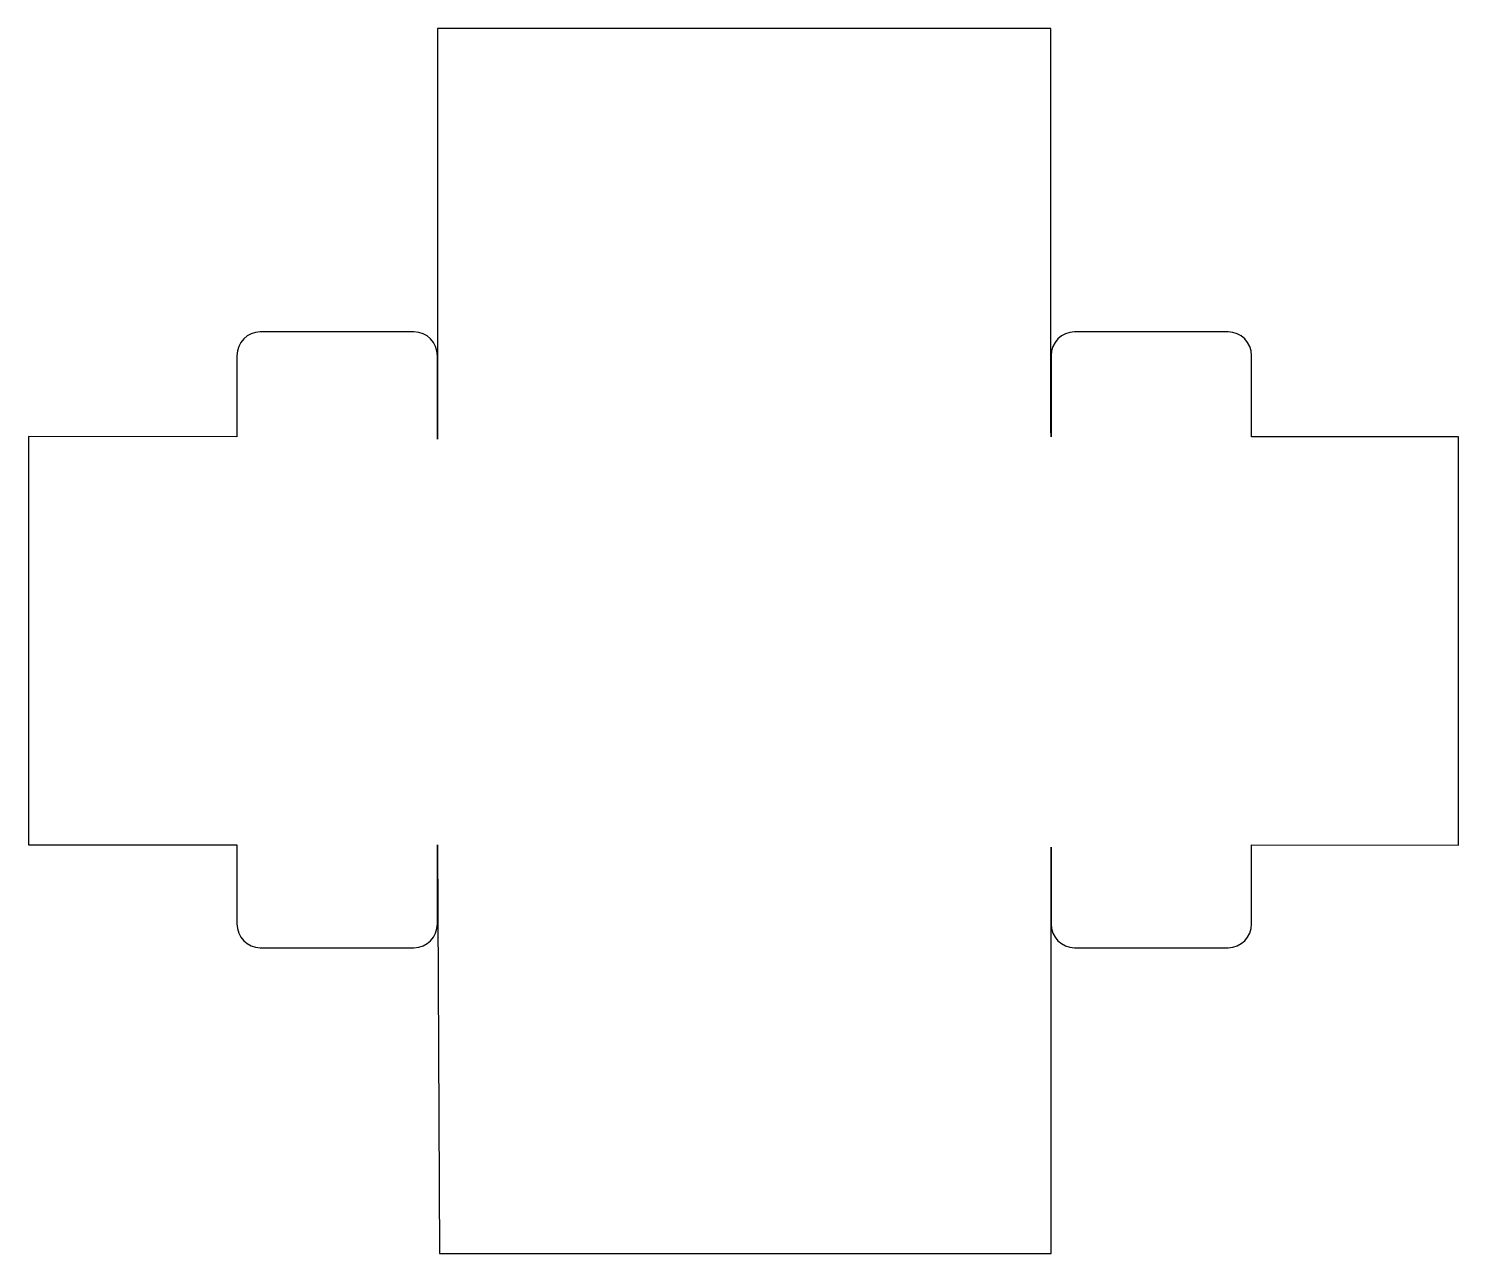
# Model space of a CAD drawing. Header units: centimetres. Extents: x -9.7 to 9.7, y -8.3 to 8.3.
import ezdxf

# ---------------------------------------------------------------- set-up
doc = ezdxf.new("R2010")
doc.units = ezdxf.units.CM
doc.header["$MEASUREMENT"] = 0
doc.layers.add('Camada 1', color=7, linetype='Continuous')

msp = doc.modelspace()

# ---------------------------------------------------------------- linework, layer by layer
at = {"layer": 'Camada 1'}
msp.add_open_spline([(-6.88299, 2.77565), (-6.88299, 2.77565), (-6.88299, 3.87589), (-6.88299, 3.87589), (-6.88299, 3.87589), (-6.88299, 4.05475), (-6.74083, 4.19974), (-6.56549, 4.19974), (-6.56549, 4.19974), (-6.56549, 4.19974), (-4.47724, 4.19974), (-4.47724, 4.19974), (-4.47724, 4.19974), (-4.3019, 4.19974), (-4.15974, 4.05475), (-4.15974, 3.87589), (-4.15974, 3.87589), (-4.15974, 3.87589), (-4.15974, 2.74286), (-4.15974, 2.74286), (-4.15974, 2.74286), (-4.15974, 2.74286), (-4.15974, 8.32063), (-4.15974, 8.32063), (-4.15974, 8.32063), (-4.15974, 8.32063), (4.17411, 8.32063), (4.17411, 8.32063), (4.17411, 8.32063), (4.17411, 8.32063), (4.17411, 2.8741), (4.17411, 2.8741), (4.17411, 2.8741), (4.17411, 2.8741), (4.18006, 2.77565), (4.18006, 2.77565), (4.18006, 2.77565), (4.18006, 2.77565), (4.18006, 3.87589), (4.18006, 3.87589), (4.18006, 3.87589), (4.18006, 4.05475), (4.32219, 4.19974), (4.49756, 4.19974), (4.49756, 4.19974), (4.49756, 4.19974), (6.58581, 4.19974), (6.58581, 4.19974), (6.58581, 4.19974), (6.76115, 4.19974), (6.90331, 4.05475), (6.90331, 3.87589), (6.90331, 3.87589), (6.90331, 3.87589), (6.90331, 2.77567), (6.90331, 2.77567), (6.90331, 2.77567), (6.90331, 2.77567), (9.71345, 2.77568), (9.71345, 2.77568), (9.71345, 2.77568), (9.71345, 2.77568), (9.71345, -2.77523), (9.71345, -2.77523), (9.71345, -2.77523), (9.71345, -2.77523), (6.90331, -2.76925), (6.90331, -2.76925), (6.90331, -2.76925), (6.90331, -2.76925), (6.90331, -3.84301), (6.90331, -3.84301), (6.90331, -3.84301), (6.90331, -4.02187), (6.76115, -4.16686), (6.58581, -4.16686), (6.58581, -4.16686), (6.58581, -4.16686), (4.49756, -4.16686), (4.49756, -4.16686), (4.49756, -4.16686), (4.32219, -4.16686), (4.18006, -4.02187), (4.18006, -3.84301), (4.18006, -3.84301), (4.18006, -3.84301), (4.18006, -2.80206), (4.18006, -2.80206), (4.18006, -2.80206), (4.18006, -2.80206), (4.18006, -8.32058), (4.18006, -8.32058), (4.18006, -8.32058), (4.18006, -8.32058), (-4.13185, -8.32058), (-4.13185, -8.32058), (-4.13185, -8.32058), (-4.13185, -8.32058), (-4.15971, -2.76925), (-4.15971, -2.76925), (-4.15971, -2.76925), (-4.15971, -2.76925), (-4.15971, -3.84301), (-4.15971, -3.84301), (-4.15971, -3.84301), (-4.15971, -4.02187), (-4.30187, -4.16686), (-4.47721, -4.16686), (-4.47721, -4.16686), (-4.47721, -4.16686), (-6.56546, -4.16686), (-6.56546, -4.16686), (-6.56546, -4.16686), (-6.7408, -4.16686), (-6.88296, -4.02187), (-6.88296, -3.84301), (-6.88296, -3.84301), (-6.88296, -3.84301), (-6.88296, -2.76925), (-6.88296, -2.76925), (-6.88296, -2.76925), (-6.88296, -2.76925), (-9.71348, -2.76925), (-9.71348, -2.76925), (-9.71348, -2.76925), (-9.71348, -2.76925), (-9.71348, 2.78015), (-9.71348, 2.78015), (-9.71348, 2.78015), (-9.71348, 2.78015), (-6.88299, 2.77565), (-6.88299, 2.77565)], degree=3, knots=[0, 0, 0, 0, 0.02941176, 0.02941176, 0.02941176, 0.02941176, 0.05882353, 0.05882353, 0.05882353, 0.05882353, 0.08823529, 0.08823529, 0.08823529, 0.08823529, 0.11764706, 0.11764706, 0.11764706, 0.11764706, 0.14705882, 0.14705882, 0.14705882, 0.14705882, 0.17647059, 0.17647059, 0.17647059, 0.17647059, 0.20588235, 0.20588235, 0.20588235, 0.20588235, 0.23529412, 0.23529412, 0.23529412, 0.23529412, 0.26470588, 0.26470588, 0.26470588, 0.26470588, 0.29411765, 0.29411765, 0.29411765, 0.29411765, 0.32352941, 0.32352941, 0.32352941, 0.32352941, 0.35294118, 0.35294118, 0.35294118, 0.35294118, 0.38235294, 0.38235294, 0.38235294, 0.38235294, 0.41176471, 0.41176471, 0.41176471, 0.41176471, 0.44117647, 0.44117647, 0.44117647, 0.44117647, 0.47058824, 0.47058824, 0.47058824, 0.47058824, 0.5, 0.5, 0.5, 0.5, 0.52941176, 0.52941176, 0.52941176, 0.52941176, 0.55882353, 0.55882353, 0.55882353, 0.55882353, 0.58823529, 0.58823529, 0.58823529, 0.58823529, 0.61764706, 0.61764706, 0.61764706, 0.61764706, 0.64705882, 0.64705882, 0.64705882, 0.64705882, 0.67647059, 0.67647059, 0.67647059, 0.67647059, 0.70588235, 0.70588235, 0.70588235, 0.70588235, 0.73529412, 0.73529412, 0.73529412, 0.73529412, 0.76470588, 0.76470588, 0.76470588, 0.76470588, 0.79411765, 0.79411765, 0.79411765, 0.79411765, 0.82352941, 0.82352941, 0.82352941, 0.82352941, 0.85294118, 0.85294118, 0.85294118, 0.85294118, 0.88235294, 0.88235294, 0.88235294, 0.88235294, 0.91176471, 0.91176471, 0.91176471, 0.91176471, 0.94117647, 0.94117647, 0.94117647, 0.94117647, 1, 1, 1, 1], dxfattribs=at)

doc.saveas('drawing.dxf')
